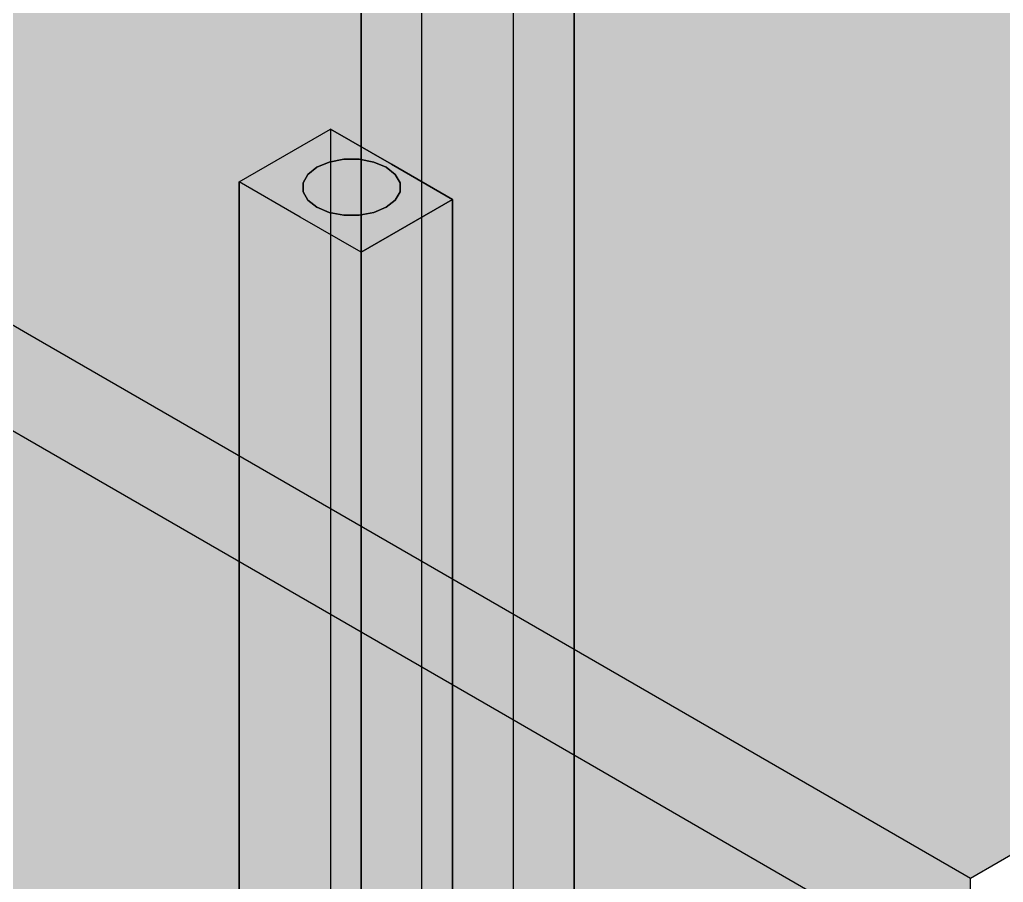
# Model space of a CAD drawing. Header units: metres. Extents: x 0 to 34.2, y 0 to 17.8.
# Drawn here: x 15.876 to 17.274, y 3.075 to 4.301 of the extents above; entities that cross this region are included whole.
import ezdxf

# ---------------------------------------------------------------- set-up
doc = ezdxf.new("R2010")
doc.units = ezdxf.units.M
doc.header["$LTSCALE"] = 0.25
doc.layers.add('ISO-ARISTAS', color=8, linetype='CONTINUOUS')
doc.layers.add('ISO-CONCRETO-SUP', color=254, linetype='CONTINUOUS', true_color=0xe8e8e8)

msp = doc.modelspace()

# ---------------------------------------------------------------- linework, layer by layer
at = {"layer": 'ISO-ARISTAS', "color": 250}
for p, q in [((16.5775, 4.4996), (16.5775, 4.136)), ((16.5775, 4.4996), (16.5775, 4.136)), ((16.6641, 4.086), (16.6641, 4.4496)), ((16.6641, 4.4496), (16.6641, 4.086)), ((16.361, 4.011), (16.361, 4.3746)), ((16.361, 4.3746), (16.361, 4.011)), ((16.4476, 3.961), (16.4476, 4.3246)), ((16.4476, 3.961), (16.4476, 4.3246)), ((15.8867, 3.8544), (15.216, 4.2416)), ((15.8867, 3.8544), (15.216, 4.2416)), ((16.2528, 4.108), (16.3177, 4.1455)), ((16.2528, 4.108), (16.3177, 4.1455)), ((16.3177, 4.1455), (16.3177, 4.0255)), ((16.4043, 4.0955), (16.3177, 4.1455)), ((16.3177, 4.1455), (16.3177, 4.0255)), ((16.3177, 4.1455), (16.4043, 4.0955)), ((16.5775, 4.136), (16.5775, 3.7725)), ((16.5775, 4.136), (16.5775, 3.7725)), ((16.1878, 4.0705), (16.2528, 4.108)), ((16.1878, 4.0705), (16.2528, 4.108)), ((16.3367, 4.1026), (16.3159, 4.0987)), ((16.3367, 4.1026), (16.3159, 4.0987)), ((16.3367, 4.1026), (16.3159, 4.0987)), ((16.3159, 4.0987), (16.3367, 4.1026)), ((16.3585, 4.1026), (16.3367, 4.1026)), ((16.3585, 4.1026), (16.3367, 4.1026)), ((16.3585, 4.1026), (16.3367, 4.1026)), ((16.3367, 4.1026), (16.3585, 4.1026)), ((16.3793, 4.0987), (16.3585, 4.1026)), ((16.3793, 4.0987), (16.3585, 4.1026)), ((16.3793, 4.0987), (16.3585, 4.1026)), ((16.3585, 4.1026), (16.3793, 4.0987)), ((15.216, 4.0916), (15.8867, 3.7044)), ((15.216, 4.0916), (15.8867, 3.7044)), ((16.2982, 4.0913), (16.2854, 4.081)), ((16.2982, 4.0913), (16.2854, 4.081)), ((16.2982, 4.0913), (16.2854, 4.081)), ((16.2854, 4.081), (16.2982, 4.0913)), ((16.3159, 4.0987), (16.2982, 4.0913)), ((16.3159, 4.0987), (16.2982, 4.0913)), ((16.3159, 4.0987), (16.2982, 4.0913)), ((16.2982, 4.0913), (16.3159, 4.0987)), ((16.397, 4.0913), (16.3793, 4.0987)), ((16.397, 4.0913), (16.3793, 4.0987)), ((16.397, 4.0913), (16.3793, 4.0987)), ((16.3793, 4.0987), (16.397, 4.0913)), ((16.4098, 4.081), (16.397, 4.0913)), ((16.4098, 4.081), (16.397, 4.0913)), ((16.4098, 4.081), (16.397, 4.0913)), ((16.397, 4.0913), (16.4098, 4.081)), ((16.4909, 4.0455), (16.4043, 4.0955)), ((16.4043, 4.0955), (16.4909, 4.0455)), ((16.6641, 3.7225), (16.6641, 4.086)), ((16.6641, 4.086), (16.6641, 3.7225)), ((16.2854, 4.081), (16.2786, 4.0691)), ((16.2854, 4.081), (16.2786, 4.0691)), ((16.2854, 4.081), (16.2786, 4.0691)), ((16.2786, 4.0691), (16.2854, 4.081)), ((16.4165, 4.0691), (16.4098, 4.081)), ((16.4165, 4.0691), (16.4098, 4.081)), ((16.4165, 4.0691), (16.4098, 4.081)), ((16.4098, 4.081), (16.4165, 4.0691)), ((16.1878, 3.9505), (16.1878, 4.0705)), ((16.2744, 4.0205), (16.1878, 4.0705)), ((16.1878, 4.0705), (16.1878, 3.9505)), ((16.2744, 4.0205), (16.1878, 4.0705)), ((16.2786, 4.0691), (16.2786, 4.0564)), ((16.2786, 4.0691), (16.2786, 4.0564)), ((16.2786, 4.0691), (16.2786, 4.0564)), ((16.2786, 4.0564), (16.2786, 4.0691)), ((16.4165, 4.0564), (16.4165, 4.0691)), ((16.4165, 4.0564), (16.4165, 4.0691)), ((16.4165, 4.0564), (16.4165, 4.0691)), ((16.4165, 4.0691), (16.4165, 4.0564)), ((16.2786, 4.0564), (16.2854, 4.0445)), ((16.2786, 4.0564), (16.2854, 4.0445)), ((16.2786, 4.0564), (16.2854, 4.0445)), ((16.2854, 4.0445), (16.2786, 4.0564)), ((16.2854, 4.0445), (16.2982, 4.0343)), ((16.2854, 4.0445), (16.2982, 4.0343)), ((16.2854, 4.0445), (16.2982, 4.0343)), ((16.2982, 4.0343), (16.2854, 4.0445)), ((16.397, 4.0343), (16.4098, 4.0445)), ((16.397, 4.0343), (16.4098, 4.0445)), ((16.397, 4.0343), (16.4098, 4.0445)), ((16.4098, 4.0445), (16.397, 4.0343)), ((16.4098, 4.0445), (16.4165, 4.0564)), ((16.4098, 4.0445), (16.4165, 4.0564)), ((16.4098, 4.0445), (16.4165, 4.0564)), ((16.4165, 4.0564), (16.4098, 4.0445)), ((16.426, 4.008), (16.4909, 4.0455)), ((16.4909, 4.0455), (16.426, 4.008)), ((16.4909, 3.9255), (16.4909, 4.0455)), ((16.4909, 4.0455), (16.4909, 3.9255)), ((16.2982, 4.0343), (16.3159, 4.0268)), ((16.2982, 4.0343), (16.3159, 4.0268)), ((16.2982, 4.0343), (16.3159, 4.0268)), ((16.3159, 4.0268), (16.2982, 4.0343)), ((16.3793, 4.0268), (16.397, 4.0343)), ((16.3793, 4.0268), (16.397, 4.0343)), ((16.3793, 4.0268), (16.397, 4.0343)), ((16.397, 4.0343), (16.3793, 4.0268)), ((16.361, 3.9705), (16.2744, 4.0205)), ((16.361, 3.9705), (16.2744, 4.0205)), ((16.3159, 4.0268), (16.3367, 4.0229)), ((16.3159, 4.0268), (16.3367, 4.0229)), ((16.3159, 4.0268), (16.3367, 4.0229)), ((16.3367, 4.0229), (16.3159, 4.0268)), ((16.3177, 4.0255), (16.3177, 3.9055)), ((16.3177, 4.0255), (16.3177, 3.9055)), ((16.3367, 4.0229), (16.3585, 4.0229)), ((16.3367, 4.0229), (16.3585, 4.0229)), ((16.3367, 4.0229), (16.3585, 4.0229)), ((16.3585, 4.0229), (16.3367, 4.0229)), ((16.3585, 4.0229), (16.3793, 4.0268)), ((16.3585, 4.0229), (16.3793, 4.0268)), ((16.3585, 4.0229), (16.3793, 4.0268)), ((16.3793, 4.0268), (16.3585, 4.0229)), ((16.361, 3.6475), (16.361, 4.011)), ((16.361, 4.011), (16.361, 3.6475)), ((16.361, 3.9705), (16.426, 4.008)), ((16.426, 4.008), (16.361, 3.9705)), ((16.361, 3.8505), (16.361, 3.9705)), ((16.361, 3.8505), (16.361, 3.9705)), ((16.4476, 3.5975), (16.4476, 3.961)), ((16.4476, 3.5975), (16.4476, 3.961)), ((16.1878, 3.8305), (16.1878, 3.9505)), ((16.1878, 3.9505), (16.1878, 3.8305)), ((16.4909, 3.8055), (16.4909, 3.9255)), ((16.4909, 3.9255), (16.4909, 3.8055)), ((16.3177, 3.9055), (16.3177, 3.7855)), ((16.3177, 3.9055), (16.3177, 3.7855)), ((16.5573, 3.4672), (15.8867, 3.8544)), ((16.5573, 3.4672), (15.8867, 3.8544)), ((16.361, 3.7305), (16.361, 3.8505)), ((16.361, 3.7305), (16.361, 3.8505)), ((16.1878, 3.7105), (16.1878, 3.8305)), ((16.1878, 3.8305), (16.1878, 3.7105)), ((16.4909, 3.6855), (16.4909, 3.8055)), ((16.4909, 3.8055), (16.4909, 3.6855)), ((16.3177, 3.7855), (16.3177, 3.6655)), ((16.3177, 3.7855), (16.3177, 3.6655)), ((16.5775, 3.7725), (16.5775, 3.409)), ((16.5775, 3.7725), (16.5775, 3.409)), ((16.361, 3.6105), (16.361, 3.7305)), ((16.361, 3.6105), (16.361, 3.7305)), ((16.6641, 3.359), (16.6641, 3.7225)), ((16.6641, 3.7225), (16.6641, 3.359)), ((16.1878, 3.5905), (16.1878, 3.7105)), ((16.1878, 3.7105), (16.1878, 3.5905)), ((15.8867, 3.7044), (16.5573, 3.3172)), ((15.8867, 3.7044), (16.5573, 3.3172)), ((16.4909, 3.5655), (16.4909, 3.6855)), ((16.4909, 3.6855), (16.4909, 3.5655)), ((16.3177, 3.6655), (16.3177, 3.5455)), ((16.3177, 3.6655), (16.3177, 3.5455)), ((16.361, 3.284), (16.361, 3.6475)), ((16.361, 3.6475), (16.361, 3.284)), ((16.361, 3.4905), (16.361, 3.6105)), ((16.361, 3.4905), (16.361, 3.6105)), ((16.4476, 3.234), (16.4476, 3.5975)), ((16.4476, 3.234), (16.4476, 3.5975)), ((16.1878, 3.4705), (16.1878, 3.5905)), ((16.1878, 3.5905), (16.1878, 3.4705)), ((16.4909, 3.4455), (16.4909, 3.5655)), ((16.4909, 3.5655), (16.4909, 3.4455)), ((16.3177, 3.5455), (16.3177, 3.4255)), ((16.3177, 3.5455), (16.3177, 3.4255)), ((16.361, 3.3705), (16.361, 3.4905)), ((16.361, 3.3705), (16.361, 3.4905)), ((16.1878, 3.3505), (16.1878, 3.4705)), ((16.1878, 3.4705), (16.1878, 3.3505)), ((17.2279, 3.08), (16.5573, 3.4672)), ((17.2279, 3.08), (16.5573, 3.4672)), ((16.4909, 3.3255), (16.4909, 3.4455)), ((16.4909, 3.4455), (16.4909, 3.3255)), ((16.3177, 3.4255), (16.3177, 3.3055)), ((16.3177, 3.4255), (16.3177, 3.3055)), ((16.5775, 3.409), (16.5775, 3.0455)), ((16.5775, 3.409), (16.5775, 3.0455)), ((17.7908, 3.405), (17.2279, 3.08)), ((16.361, 3.2505), (16.361, 3.3705)), ((16.361, 3.2505), (16.361, 3.3705)), ((16.6641, 2.9955), (16.6641, 3.359)), ((16.6641, 3.359), (16.6641, 2.9955)), ((16.1878, 3.2305), (16.1878, 3.3505)), ((16.1878, 3.3505), (16.1878, 3.2305)), ((16.4909, 3.2055), (16.4909, 3.3255)), ((16.4909, 3.3255), (16.4909, 3.2055)), ((16.5573, 3.3172), (17.2279, 2.93)), ((16.5573, 3.3172), (17.2279, 2.93)), ((16.3177, 3.3055), (16.3177, 3.1855)), ((16.3177, 3.3055), (16.3177, 3.1855)), ((16.361, 2.9205), (16.361, 3.284)), ((16.361, 3.284), (16.361, 2.9205)), ((16.361, 3.1305), (16.361, 3.2505)), ((16.361, 3.1305), (16.361, 3.2505)), ((16.4476, 2.8705), (16.4476, 3.234)), ((16.4476, 2.8705), (16.4476, 3.234)), ((16.1878, 3.1105), (16.1878, 3.2305)), ((16.1878, 3.2305), (16.1878, 3.1105)), ((16.4909, 3.0855), (16.4909, 3.2055)), ((16.4909, 3.2055), (16.4909, 3.0855)), ((16.3177, 3.1855), (16.3177, 3.0655)), ((16.3177, 3.1855), (16.3177, 3.0655)), ((16.361, 3.0105), (16.361, 3.1305)), ((16.361, 3.0105), (16.361, 3.1305)), ((16.1878, 2.9905), (16.1878, 3.1105)), ((16.1878, 3.1105), (16.1878, 2.9905)), ((16.4909, 2.9655), (16.4909, 3.0855)), ((16.4909, 3.0855), (16.4909, 2.9655)), ((17.2279, 2.93), (17.2279, 3.08))]:
    msp.add_line(p, q, dxfattribs=at)
at = {"layer": 'ISO-CONCRETO-SUP', "true_color": 0xc9c7c0}
for points in [[(16.3419, 4.8916), (17.0125, 4.5044), (15.7789, 4.5666), (16.4496, 4.1794)], [(17.5754, 4.8294), (18.246, 4.4422), (17.0125, 4.5044), (17.6831, 4.1172)], [(15.7789, 4.5666), (16.4496, 4.1794), (15.216, 4.2416), (15.8867, 3.8544)], [(17.0125, 4.5044), (17.6831, 4.1172), (16.4496, 4.1794), (17.1202, 3.7922)], [(16.4496, 4.1794), (17.1202, 3.7922), (15.8867, 3.8544), (16.5573, 3.4672)], [(17.6831, 4.1172), (18.3537, 3.73), (17.1202, 3.7922), (17.7908, 3.405)], [(17.1202, 3.7922), (17.7908, 3.405), (16.5573, 3.4672), (17.2279, 3.08)]]:
    msp.add_solid(points, dxfattribs=at)
at = {"layer": 'ISO-CONCRETO-SUP', "true_color": 0x575d65}
for points in [[(16.5775, 4.136), (16.361, 4.011), (16.5775, 4.4996), (16.361, 4.3746)], [(16.6641, 4.086), (16.4476, 3.961), (16.6641, 4.4496), (16.4476, 4.3246)], [(16.5775, 3.7725), (16.361, 3.6475), (16.5775, 4.136), (16.361, 4.011)], [(16.6641, 3.7225), (16.4476, 3.5975), (16.6641, 4.086), (16.4476, 3.961)], [(16.5775, 3.409), (16.361, 3.284), (16.5775, 3.7725), (16.361, 3.6475)], [(16.6641, 3.359), (16.4476, 3.234), (16.6641, 3.7225), (16.4476, 3.5975)], [(16.5775, 3.0455), (16.361, 2.9205), (16.5775, 3.409), (16.361, 3.284)], [(16.6641, 2.9955), (16.4476, 2.8705), (16.6641, 3.359), (16.4476, 3.234)]]:
    msp.add_solid(points, dxfattribs=at)
at = {"layer": 'ISO-CONCRETO-SUP', "true_color": 0x616771}
for points in [[(16.5775, 4.136), (16.6641, 4.086), (16.5775, 4.4996), (16.6641, 4.4496)], [(16.361, 4.011), (16.4476, 3.961), (16.361, 4.3746), (16.4476, 4.3246)], [(16.5775, 3.7725), (16.6641, 3.7225), (16.5775, 4.136), (16.6641, 4.086)], [(16.361, 3.6475), (16.4476, 3.5975), (16.361, 4.011), (16.4476, 3.961)], [(16.5775, 3.409), (16.6641, 3.359), (16.5775, 3.7725), (16.6641, 3.7225)], [(16.361, 3.284), (16.4476, 3.234), (16.361, 3.6475), (16.4476, 3.5975)], [(16.5775, 3.0455), (16.6641, 2.9955), (16.5775, 3.409), (16.6641, 3.359)], [(16.361, 2.9205), (16.4476, 2.8705), (16.361, 3.284), (16.4476, 3.234)]]:
    msp.add_solid(points, dxfattribs=at)
at = {"layer": 'ISO-CONCRETO-SUP', "true_color": 0x88a2bb}
for points in [[(16.3159, 4.3847), (16.2982, 4.3773), (16.3159, 4.2893), (16.2982, 4.2819)], [(16.3793, 4.3128), (16.397, 4.3203), (16.3793, 4.2175), (16.397, 4.2249)], [(16.3159, 4.2893), (16.2982, 4.2819), (16.3159, 4.194), (16.2982, 4.1866)], [(16.3793, 4.2175), (16.397, 4.2249), (16.3793, 4.1222), (16.397, 4.1296)], [(16.3159, 4.194), (16.2982, 4.1866), (16.3159, 4.0987), (16.2982, 4.0913)], [(16.3793, 4.1222), (16.397, 4.1296), (16.3793, 4.0268), (16.397, 4.0343)], [(16.3159, 4.0987), (16.2982, 4.0913), (16.3159, 3.9987), (16.2982, 3.9913)], [(16.3793, 4.0268), (16.397, 4.0343), (16.3793, 3.9268), (16.397, 3.9343)], [(16.3159, 3.9987), (16.2982, 3.9913), (16.3159, 3.8987), (16.2982, 3.8913)], [(16.3793, 3.9268), (16.397, 3.9343), (16.3793, 3.8268), (16.397, 3.8343)], [(16.3159, 3.8987), (16.2982, 3.8913), (16.3159, 3.7987), (16.2982, 3.7913)], [(16.3793, 3.8268), (16.397, 3.8343), (16.3793, 3.7268), (16.397, 3.7343)], [(16.3159, 3.7987), (16.2982, 3.7913), (16.3159, 3.6987), (16.2982, 3.6913)], [(16.3793, 3.7268), (16.397, 3.7343), (16.3793, 3.6268), (16.397, 3.6343)], [(16.3159, 3.6987), (16.2982, 3.6913), (16.3159, 3.5987), (16.2982, 3.5913)], [(16.3793, 3.6268), (16.397, 3.6343), (16.3793, 3.5268), (16.397, 3.5343)], [(16.3159, 3.5987), (16.2982, 3.5913), (16.3159, 3.4987), (16.2982, 3.4913)], [(16.3793, 3.5268), (16.397, 3.5343), (16.3793, 3.4268), (16.397, 3.4343)], [(16.3159, 3.4987), (16.2982, 3.4913), (16.3159, 3.3987), (16.2982, 3.3913)], [(16.3793, 3.4268), (16.397, 3.4343), (16.3793, 3.3268), (16.397, 3.3343)], [(16.3159, 3.3987), (16.2982, 3.3913), (16.3159, 3.2987), (16.2982, 3.2913)], [(16.3793, 3.3268), (16.397, 3.3343), (16.3793, 3.2268), (16.397, 3.2343)], [(16.3159, 3.2987), (16.2982, 3.2913), (16.3159, 3.1987), (16.2982, 3.1913)], [(16.3793, 3.2268), (16.397, 3.2343), (16.3793, 3.1268), (16.397, 3.1343)], [(16.3159, 3.1987), (16.2982, 3.1913), (16.3159, 3.0987), (16.2982, 3.0913)], [(16.3793, 3.1268), (16.397, 3.1343), (16.3793, 3.0268), (16.397, 3.0343)], [(16.3159, 3.0987), (16.2982, 3.0913), (16.3159, 2.9987), (16.2982, 2.9913)]]:
    msp.add_solid(points, dxfattribs=at)
at = {"layer": 'ISO-CONCRETO-SUP', "true_color": 0x92aec8}
for points in [[(16.3367, 4.3886), (16.3159, 4.3847), (16.3367, 4.2932), (16.3159, 4.2893)], [(16.3585, 4.3089), (16.3793, 4.3128), (16.3585, 4.2136), (16.3793, 4.2175)], [(16.3367, 4.2932), (16.3159, 4.2893), (16.3367, 4.1979), (16.3159, 4.194)], [(16.3585, 4.2136), (16.3793, 4.2175), (16.3585, 4.1183), (16.3793, 4.1222)], [(16.3367, 4.1979), (16.3159, 4.194), (16.3367, 4.1026), (16.3159, 4.0987)], [(16.3585, 4.1183), (16.3793, 4.1222), (16.3585, 4.0229), (16.3793, 4.0268)], [(16.3367, 4.1026), (16.3159, 4.0987), (16.3367, 4.0026), (16.3159, 3.9987)], [(16.3585, 4.0229), (16.3793, 4.0268), (16.3585, 3.9229), (16.3793, 3.9268)], [(16.3367, 4.0026), (16.3159, 3.9987), (16.3367, 3.9026), (16.3159, 3.8987)], [(16.3585, 3.9229), (16.3793, 3.9268), (16.3585, 3.8229), (16.3793, 3.8268)], [(16.3367, 3.9026), (16.3159, 3.8987), (16.3367, 3.8026), (16.3159, 3.7987)], [(16.3585, 3.8229), (16.3793, 3.8268), (16.3585, 3.7229), (16.3793, 3.7268)], [(16.3367, 3.8026), (16.3159, 3.7987), (16.3367, 3.7026), (16.3159, 3.6987)], [(16.3585, 3.7229), (16.3793, 3.7268), (16.3585, 3.6229), (16.3793, 3.6268)], [(16.3367, 3.7026), (16.3159, 3.6987), (16.3367, 3.6026), (16.3159, 3.5987)], [(16.3585, 3.6229), (16.3793, 3.6268), (16.3585, 3.5229), (16.3793, 3.5268)], [(16.3367, 3.6026), (16.3159, 3.5987), (16.3367, 3.5026), (16.3159, 3.4987)], [(16.3585, 3.5229), (16.3793, 3.5268), (16.3585, 3.4229), (16.3793, 3.4268)], [(16.3367, 3.5026), (16.3159, 3.4987), (16.3367, 3.4026), (16.3159, 3.3987)], [(16.3585, 3.4229), (16.3793, 3.4268), (16.3585, 3.3229), (16.3793, 3.3268)], [(16.3367, 3.4026), (16.3159, 3.3987), (16.3367, 3.3026), (16.3159, 3.2987)], [(16.3585, 3.3229), (16.3793, 3.3268), (16.3585, 3.2229), (16.3793, 3.2268)], [(16.3367, 3.3026), (16.3159, 3.2987), (16.3367, 3.2026), (16.3159, 3.1987)], [(16.3585, 3.2229), (16.3793, 3.2268), (16.3585, 3.1229), (16.3793, 3.1268)], [(16.3367, 3.2026), (16.3159, 3.1987), (16.3367, 3.1026), (16.3159, 3.0987)], [(16.3585, 3.1229), (16.3793, 3.1268), (16.3585, 3.0229), (16.3793, 3.0268)], [(16.3367, 3.1026), (16.3159, 3.0987), (16.3367, 3.0026), (16.3159, 2.9987)]]:
    msp.add_solid(points, dxfattribs=at)
at = {"layer": 'ISO-CONCRETO-SUP', "true_color": 0x98b5d0}
for points in [[(16.3585, 4.3886), (16.3367, 4.3886), (16.3585, 4.2932), (16.3367, 4.2932)], [(16.3367, 4.3089), (16.3585, 4.3089), (16.3367, 4.2136), (16.3585, 4.2136)], [(16.3585, 4.2932), (16.3367, 4.2932), (16.3585, 4.1979), (16.3367, 4.1979)], [(16.3367, 4.2136), (16.3585, 4.2136), (16.3367, 4.1183), (16.3585, 4.1183)], [(16.3585, 4.1979), (16.3367, 4.1979), (16.3585, 4.1026), (16.3367, 4.1026)], [(16.3367, 4.1183), (16.3585, 4.1183), (16.3367, 4.0229), (16.3585, 4.0229)], [(16.3585, 4.1026), (16.3367, 4.1026), (16.3585, 4.0026), (16.3367, 4.0026)], [(16.3367, 4.0229), (16.3585, 4.0229), (16.3367, 3.9229), (16.3585, 3.9229)], [(16.3585, 4.0026), (16.3367, 4.0026), (16.3585, 3.9026), (16.3367, 3.9026)], [(16.3367, 3.9229), (16.3585, 3.9229), (16.3367, 3.8229), (16.3585, 3.8229)], [(16.3585, 3.9026), (16.3367, 3.9026), (16.3585, 3.8026), (16.3367, 3.8026)], [(16.3367, 3.8229), (16.3585, 3.8229), (16.3367, 3.7229), (16.3585, 3.7229)], [(16.3585, 3.8026), (16.3367, 3.8026), (16.3585, 3.7026), (16.3367, 3.7026)], [(16.3367, 3.7229), (16.3585, 3.7229), (16.3367, 3.6229), (16.3585, 3.6229)], [(16.3585, 3.7026), (16.3367, 3.7026), (16.3585, 3.6026), (16.3367, 3.6026)], [(16.3367, 3.6229), (16.3585, 3.6229), (16.3367, 3.5229), (16.3585, 3.5229)], [(16.3585, 3.6026), (16.3367, 3.6026), (16.3585, 3.5026), (16.3367, 3.5026)], [(16.3367, 3.5229), (16.3585, 3.5229), (16.3367, 3.4229), (16.3585, 3.4229)], [(16.3585, 3.5026), (16.3367, 3.5026), (16.3585, 3.4026), (16.3367, 3.4026)], [(16.3367, 3.4229), (16.3585, 3.4229), (16.3367, 3.3229), (16.3585, 3.3229)], [(16.3585, 3.4026), (16.3367, 3.4026), (16.3585, 3.3026), (16.3367, 3.3026)], [(16.3367, 3.3229), (16.3585, 3.3229), (16.3367, 3.2229), (16.3585, 3.2229)], [(16.3585, 3.3026), (16.3367, 3.3026), (16.3585, 3.2026), (16.3367, 3.2026)], [(16.3367, 3.2229), (16.3585, 3.2229), (16.3367, 3.1229), (16.3585, 3.1229)], [(16.3585, 3.2026), (16.3367, 3.2026), (16.3585, 3.1026), (16.3367, 3.1026)], [(16.3367, 3.1229), (16.3585, 3.1229), (16.3367, 3.0229), (16.3585, 3.0229)], [(16.3585, 3.1026), (16.3367, 3.1026), (16.3585, 3.0026), (16.3367, 3.0026)]]:
    msp.add_solid(points, dxfattribs=at)
at = {"layer": 'ISO-CONCRETO-SUP', "true_color": 0x99b6d1}
for points in [[(16.3793, 4.3847), (16.3585, 4.3886), (16.3793, 4.2893), (16.3585, 4.2932)], [(16.3159, 4.3128), (16.3367, 4.3089), (16.3159, 4.2175), (16.3367, 4.2136)], [(16.3793, 4.2893), (16.3585, 4.2932), (16.3793, 4.194), (16.3585, 4.1979)], [(16.3159, 4.2175), (16.3367, 4.2136), (16.3159, 4.1222), (16.3367, 4.1183)], [(16.3793, 4.194), (16.3585, 4.1979), (16.3793, 4.0987), (16.3585, 4.1026)], [(16.3159, 4.1222), (16.3367, 4.1183), (16.3159, 4.0268), (16.3367, 4.0229)], [(16.3793, 4.0987), (16.3585, 4.1026), (16.3793, 3.9987), (16.3585, 4.0026)], [(16.3159, 4.0268), (16.3367, 4.0229), (16.3159, 3.9268), (16.3367, 3.9229)], [(16.3793, 3.9987), (16.3585, 4.0026), (16.3793, 3.8987), (16.3585, 3.9026)], [(16.3159, 3.9268), (16.3367, 3.9229), (16.3159, 3.8268), (16.3367, 3.8229)], [(16.3793, 3.8987), (16.3585, 3.9026), (16.3793, 3.7987), (16.3585, 3.8026)], [(16.3159, 3.8268), (16.3367, 3.8229), (16.3159, 3.7268), (16.3367, 3.7229)], [(16.3793, 3.7987), (16.3585, 3.8026), (16.3793, 3.6987), (16.3585, 3.7026)], [(16.3159, 3.7268), (16.3367, 3.7229), (16.3159, 3.6268), (16.3367, 3.6229)], [(16.3793, 3.6987), (16.3585, 3.7026), (16.3793, 3.5987), (16.3585, 3.6026)], [(16.3159, 3.6268), (16.3367, 3.6229), (16.3159, 3.5268), (16.3367, 3.5229)], [(16.3793, 3.5987), (16.3585, 3.6026), (16.3793, 3.4987), (16.3585, 3.5026)], [(16.3159, 3.5268), (16.3367, 3.5229), (16.3159, 3.4268), (16.3367, 3.4229)], [(16.3793, 3.4987), (16.3585, 3.5026), (16.3793, 3.3987), (16.3585, 3.4026)], [(16.3159, 3.4268), (16.3367, 3.4229), (16.3159, 3.3268), (16.3367, 3.3229)], [(16.3793, 3.3987), (16.3585, 3.4026), (16.3793, 3.2987), (16.3585, 3.3026)], [(16.3159, 3.3268), (16.3367, 3.3229), (16.3159, 3.2268), (16.3367, 3.2229)], [(16.3793, 3.2987), (16.3585, 3.3026), (16.3793, 3.1987), (16.3585, 3.2026)], [(16.3159, 3.2268), (16.3367, 3.2229), (16.3159, 3.1268), (16.3367, 3.1229)], [(16.3793, 3.1987), (16.3585, 3.2026), (16.3793, 3.0987), (16.3585, 3.1026)], [(16.3159, 3.1268), (16.3367, 3.1229), (16.3159, 3.0268), (16.3367, 3.0229)], [(16.3793, 3.0987), (16.3585, 3.1026), (16.3793, 2.9987), (16.3585, 3.0026)]]:
    msp.add_solid(points, dxfattribs=at)
at = {"layer": 'ISO-CONCRETO-SUP', "true_color": 0x95b1cc}
for points in [[(16.397, 4.3773), (16.3793, 4.3847), (16.397, 4.2819), (16.3793, 4.2893)], [(16.2982, 4.3203), (16.3159, 4.3128), (16.2982, 4.2249), (16.3159, 4.2175)], [(16.397, 4.2819), (16.3793, 4.2893), (16.397, 4.1866), (16.3793, 4.194)], [(16.2982, 4.2249), (16.3159, 4.2175), (16.2982, 4.1296), (16.3159, 4.1222)], [(16.397, 4.1866), (16.3793, 4.194), (16.397, 4.0913), (16.3793, 4.0987)], [(16.2982, 4.1296), (16.3159, 4.1222), (16.2982, 4.0343), (16.3159, 4.0268)], [(16.397, 4.0913), (16.3793, 4.0987), (16.397, 3.9913), (16.3793, 3.9987)], [(16.2982, 4.0343), (16.3159, 4.0268), (16.2982, 3.9343), (16.3159, 3.9268)], [(16.397, 3.9913), (16.3793, 3.9987), (16.397, 3.8913), (16.3793, 3.8987)], [(16.2982, 3.9343), (16.3159, 3.9268), (16.2982, 3.8343), (16.3159, 3.8268)], [(16.397, 3.8913), (16.3793, 3.8987), (16.397, 3.7913), (16.3793, 3.7987)], [(16.2982, 3.8343), (16.3159, 3.8268), (16.2982, 3.7343), (16.3159, 3.7268)], [(16.397, 3.7913), (16.3793, 3.7987), (16.397, 3.6913), (16.3793, 3.6987)], [(16.2982, 3.7343), (16.3159, 3.7268), (16.2982, 3.6343), (16.3159, 3.6268)], [(16.397, 3.6913), (16.3793, 3.6987), (16.397, 3.5913), (16.3793, 3.5987)], [(16.2982, 3.6343), (16.3159, 3.6268), (16.2982, 3.5343), (16.3159, 3.5268)], [(16.397, 3.5913), (16.3793, 3.5987), (16.397, 3.4913), (16.3793, 3.4987)], [(16.2982, 3.5343), (16.3159, 3.5268), (16.2982, 3.4343), (16.3159, 3.4268)], [(16.397, 3.4913), (16.3793, 3.4987), (16.397, 3.3913), (16.3793, 3.3987)], [(16.2982, 3.4343), (16.3159, 3.4268), (16.2982, 3.3343), (16.3159, 3.3268)], [(16.397, 3.3913), (16.3793, 3.3987), (16.397, 3.2913), (16.3793, 3.2987)], [(16.2982, 3.3343), (16.3159, 3.3268), (16.2982, 3.2343), (16.3159, 3.2268)], [(16.397, 3.2913), (16.3793, 3.2987), (16.397, 3.1913), (16.3793, 3.1987)], [(16.2982, 3.2343), (16.3159, 3.2268), (16.2982, 3.1343), (16.3159, 3.1268)], [(16.397, 3.1913), (16.3793, 3.1987), (16.397, 3.0913), (16.3793, 3.0987)], [(16.2982, 3.1343), (16.3159, 3.1268), (16.2982, 3.0343), (16.3159, 3.0268)], [(16.397, 3.0913), (16.3793, 3.0987), (16.397, 2.9913), (16.3793, 2.9987)]]:
    msp.add_solid(points, dxfattribs=at)
at = {"layer": 'ISO-CONCRETO-SUP', "true_color": 0x6d8195}
for points in [[(16.2854, 4.367), (16.2786, 4.3551), (16.2854, 4.2717), (16.2786, 4.2597)], [(16.4098, 4.3305), (16.4165, 4.3424), (16.4098, 4.2351), (16.4165, 4.2471)], [(16.2854, 4.2717), (16.2786, 4.2597), (16.2854, 4.1764), (16.2786, 4.1644)], [(16.4098, 4.2351), (16.4165, 4.2471), (16.4098, 4.1398), (16.4165, 4.1518)], [(16.2854, 4.1764), (16.2786, 4.1644), (16.2854, 4.081), (16.2786, 4.0691)], [(16.4098, 4.1398), (16.4165, 4.1518), (16.4098, 4.0445), (16.4165, 4.0564)], [(16.2854, 4.081), (16.2786, 4.0691), (16.2854, 3.981), (16.2786, 3.9691)], [(16.4098, 4.0445), (16.4165, 4.0564), (16.4098, 3.9445), (16.4165, 3.9564)], [(16.2854, 3.981), (16.2786, 3.9691), (16.2854, 3.881), (16.2786, 3.8691)], [(16.4098, 3.9445), (16.4165, 3.9564), (16.4098, 3.8445), (16.4165, 3.8564)], [(16.2854, 3.881), (16.2786, 3.8691), (16.2854, 3.781), (16.2786, 3.7691)], [(16.4098, 3.8445), (16.4165, 3.8564), (16.4098, 3.7445), (16.4165, 3.7564)], [(16.2854, 3.781), (16.2786, 3.7691), (16.2854, 3.681), (16.2786, 3.6691)], [(16.4098, 3.7445), (16.4165, 3.7564), (16.4098, 3.6445), (16.4165, 3.6564)], [(16.2854, 3.681), (16.2786, 3.6691), (16.2854, 3.581), (16.2786, 3.5691)], [(16.4098, 3.6445), (16.4165, 3.6564), (16.4098, 3.5445), (16.4165, 3.5564)], [(16.2854, 3.581), (16.2786, 3.5691), (16.2854, 3.481), (16.2786, 3.4691)], [(16.4098, 3.5445), (16.4165, 3.5564), (16.4098, 3.4445), (16.4165, 3.4564)], [(16.2854, 3.481), (16.2786, 3.4691), (16.2854, 3.381), (16.2786, 3.3691)], [(16.4098, 3.4445), (16.4165, 3.4564), (16.4098, 3.3445), (16.4165, 3.3564)], [(16.2854, 3.381), (16.2786, 3.3691), (16.2854, 3.281), (16.2786, 3.2691)], [(16.4098, 3.3445), (16.4165, 3.3564), (16.4098, 3.2445), (16.4165, 3.2564)], [(16.2854, 3.281), (16.2786, 3.2691), (16.2854, 3.181), (16.2786, 3.1691)], [(16.4098, 3.2445), (16.4165, 3.2564), (16.4098, 3.1445), (16.4165, 3.1564)], [(16.2854, 3.181), (16.2786, 3.1691), (16.2854, 3.081), (16.2786, 3.0691)], [(16.4098, 3.1445), (16.4165, 3.1564), (16.4098, 3.0445), (16.4165, 3.0564)], [(16.2854, 3.081), (16.2786, 3.0691), (16.2854, 2.981), (16.2786, 2.9691)]]:
    msp.add_solid(points, dxfattribs=at)
at = {"layer": 'ISO-CONCRETO-SUP', "true_color": 0x7c93a9}
for points in [[(16.2982, 4.3773), (16.2854, 4.367), (16.2982, 4.2819), (16.2854, 4.2717)], [(16.397, 4.3203), (16.4098, 4.3305), (16.397, 4.2249), (16.4098, 4.2351)], [(16.2982, 4.2819), (16.2854, 4.2717), (16.2982, 4.1866), (16.2854, 4.1764)], [(16.397, 4.2249), (16.4098, 4.2351), (16.397, 4.1296), (16.4098, 4.1398)], [(16.2982, 4.1866), (16.2854, 4.1764), (16.2982, 4.0913), (16.2854, 4.081)], [(16.397, 4.1296), (16.4098, 4.1398), (16.397, 4.0343), (16.4098, 4.0445)], [(16.2982, 4.0913), (16.2854, 4.081), (16.2982, 3.9913), (16.2854, 3.981)], [(16.397, 4.0343), (16.4098, 4.0445), (16.397, 3.9343), (16.4098, 3.9445)], [(16.2982, 3.9913), (16.2854, 3.981), (16.2982, 3.8913), (16.2854, 3.881)], [(16.397, 3.9343), (16.4098, 3.9445), (16.397, 3.8343), (16.4098, 3.8445)], [(16.2982, 3.8913), (16.2854, 3.881), (16.2982, 3.7913), (16.2854, 3.781)], [(16.397, 3.8343), (16.4098, 3.8445), (16.397, 3.7343), (16.4098, 3.7445)], [(16.2982, 3.7913), (16.2854, 3.781), (16.2982, 3.6913), (16.2854, 3.681)], [(16.397, 3.7343), (16.4098, 3.7445), (16.397, 3.6343), (16.4098, 3.6445)], [(16.2982, 3.6913), (16.2854, 3.681), (16.2982, 3.5913), (16.2854, 3.581)], [(16.397, 3.6343), (16.4098, 3.6445), (16.397, 3.5343), (16.4098, 3.5445)], [(16.2982, 3.5913), (16.2854, 3.581), (16.2982, 3.4913), (16.2854, 3.481)], [(16.397, 3.5343), (16.4098, 3.5445), (16.397, 3.4343), (16.4098, 3.4445)], [(16.2982, 3.4913), (16.2854, 3.481), (16.2982, 3.3913), (16.2854, 3.381)], [(16.397, 3.4343), (16.4098, 3.4445), (16.397, 3.3343), (16.4098, 3.3445)], [(16.2982, 3.3913), (16.2854, 3.381), (16.2982, 3.2913), (16.2854, 3.281)], [(16.397, 3.3343), (16.4098, 3.3445), (16.397, 3.2343), (16.4098, 3.2445)], [(16.2982, 3.2913), (16.2854, 3.281), (16.2982, 3.1913), (16.2854, 3.181)], [(16.397, 3.2343), (16.4098, 3.2445), (16.397, 3.1343), (16.4098, 3.1445)], [(16.2982, 3.1913), (16.2854, 3.181), (16.2982, 3.0913), (16.2854, 3.081)], [(16.397, 3.1343), (16.4098, 3.1445), (16.397, 3.0343), (16.4098, 3.0445)], [(16.2982, 3.0913), (16.2854, 3.081), (16.2982, 2.9913), (16.2854, 2.981)]]:
    msp.add_solid(points, dxfattribs=at)
at = {"layer": 'ISO-CONCRETO-SUP', "true_color": 0x8da7c1}
for points in [[(16.4098, 4.367), (16.397, 4.3773), (16.4098, 4.2717), (16.397, 4.2819)], [(16.2854, 4.3305), (16.2982, 4.3203), (16.2854, 4.2351), (16.2982, 4.2249)], [(16.4098, 4.2717), (16.397, 4.2819), (16.4098, 4.1764), (16.397, 4.1866)], [(16.2854, 4.2351), (16.2982, 4.2249), (16.2854, 4.1398), (16.2982, 4.1296)], [(16.4098, 4.1764), (16.397, 4.1866), (16.4098, 4.081), (16.397, 4.0913)], [(16.2854, 4.1398), (16.2982, 4.1296), (16.2854, 4.0445), (16.2982, 4.0343)], [(16.4098, 4.081), (16.397, 4.0913), (16.4098, 3.981), (16.397, 3.9913)], [(16.2854, 4.0445), (16.2982, 4.0343), (16.2854, 3.9445), (16.2982, 3.9343)], [(16.4098, 3.981), (16.397, 3.9913), (16.4098, 3.881), (16.397, 3.8913)], [(16.2854, 3.9445), (16.2982, 3.9343), (16.2854, 3.8445), (16.2982, 3.8343)], [(16.4098, 3.881), (16.397, 3.8913), (16.4098, 3.781), (16.397, 3.7913)], [(16.2854, 3.8445), (16.2982, 3.8343), (16.2854, 3.7445), (16.2982, 3.7343)], [(16.4098, 3.781), (16.397, 3.7913), (16.4098, 3.681), (16.397, 3.6913)], [(16.2854, 3.7445), (16.2982, 3.7343), (16.2854, 3.6445), (16.2982, 3.6343)], [(16.4098, 3.681), (16.397, 3.6913), (16.4098, 3.581), (16.397, 3.5913)], [(16.2854, 3.6445), (16.2982, 3.6343), (16.2854, 3.5445), (16.2982, 3.5343)], [(16.4098, 3.581), (16.397, 3.5913), (16.4098, 3.481), (16.397, 3.4913)], [(16.2854, 3.5445), (16.2982, 3.5343), (16.2854, 3.4445), (16.2982, 3.4343)], [(16.4098, 3.481), (16.397, 3.4913), (16.4098, 3.381), (16.397, 3.3913)], [(16.2854, 3.4445), (16.2982, 3.4343), (16.2854, 3.3445), (16.2982, 3.3343)], [(16.4098, 3.381), (16.397, 3.3913), (16.4098, 3.281), (16.397, 3.2913)], [(16.2854, 3.3445), (16.2982, 3.3343), (16.2854, 3.2445), (16.2982, 3.2343)], [(16.4098, 3.281), (16.397, 3.2913), (16.4098, 3.181), (16.397, 3.1913)], [(16.2854, 3.2445), (16.2982, 3.2343), (16.2854, 3.1445), (16.2982, 3.1343)], [(16.4098, 3.181), (16.397, 3.1913), (16.4098, 3.081), (16.397, 3.0913)], [(16.2854, 3.1445), (16.2982, 3.1343), (16.2854, 3.0445), (16.2982, 3.0343)], [(16.4098, 3.081), (16.397, 3.0913), (16.4098, 2.981), (16.397, 2.9913)]]:
    msp.add_solid(points, dxfattribs=at)
at = {"layer": 'ISO-CONCRETO-SUP', "true_color": 0x8199b0}
for points in [[(16.4165, 4.3551), (16.4098, 4.367), (16.4165, 4.2597), (16.4098, 4.2717)], [(16.2786, 4.3424), (16.2854, 4.3305), (16.2786, 4.2471), (16.2854, 4.2351)], [(16.4165, 4.2597), (16.4098, 4.2717), (16.4165, 4.1644), (16.4098, 4.1764)], [(16.2786, 4.2471), (16.2854, 4.2351), (16.2786, 4.1518), (16.2854, 4.1398)], [(16.4165, 4.1644), (16.4098, 4.1764), (16.4165, 4.0691), (16.4098, 4.081)], [(16.2786, 4.1518), (16.2854, 4.1398), (16.2786, 4.0564), (16.2854, 4.0445)], [(16.4165, 4.0691), (16.4098, 4.081), (16.4165, 3.9691), (16.4098, 3.981)], [(16.2786, 4.0564), (16.2854, 4.0445), (16.2786, 3.9564), (16.2854, 3.9445)], [(16.4165, 3.9691), (16.4098, 3.981), (16.4165, 3.8691), (16.4098, 3.881)], [(16.2786, 3.9564), (16.2854, 3.9445), (16.2786, 3.8564), (16.2854, 3.8445)], [(16.4165, 3.8691), (16.4098, 3.881), (16.4165, 3.7691), (16.4098, 3.781)], [(16.2786, 3.8564), (16.2854, 3.8445), (16.2786, 3.7564), (16.2854, 3.7445)], [(16.4165, 3.7691), (16.4098, 3.781), (16.4165, 3.6691), (16.4098, 3.681)], [(16.2786, 3.7564), (16.2854, 3.7445), (16.2786, 3.6564), (16.2854, 3.6445)], [(16.4165, 3.6691), (16.4098, 3.681), (16.4165, 3.5691), (16.4098, 3.581)], [(16.2786, 3.6564), (16.2854, 3.6445), (16.2786, 3.5564), (16.2854, 3.5445)], [(16.4165, 3.5691), (16.4098, 3.581), (16.4165, 3.4691), (16.4098, 3.481)], [(16.2786, 3.5564), (16.2854, 3.5445), (16.2786, 3.4564), (16.2854, 3.4445)], [(16.4165, 3.4691), (16.4098, 3.481), (16.4165, 3.3691), (16.4098, 3.381)], [(16.2786, 3.4564), (16.2854, 3.4445), (16.2786, 3.3564), (16.2854, 3.3445)], [(16.4165, 3.3691), (16.4098, 3.381), (16.4165, 3.2691), (16.4098, 3.281)], [(16.2786, 3.3564), (16.2854, 3.3445), (16.2786, 3.2564), (16.2854, 3.2445)], [(16.4165, 3.2691), (16.4098, 3.281), (16.4165, 3.1691), (16.4098, 3.181)], [(16.2786, 3.2564), (16.2854, 3.2445), (16.2786, 3.1564), (16.2854, 3.1445)], [(16.4165, 3.1691), (16.4098, 3.181), (16.4165, 3.0691), (16.4098, 3.081)], [(16.2786, 3.1564), (16.2854, 3.1445), (16.2786, 3.0564), (16.2854, 3.0445)], [(16.4165, 3.0691), (16.4098, 3.081), (16.4165, 2.9691), (16.4098, 2.981)]]:
    msp.add_solid(points, dxfattribs=at)
at = {"layer": 'ISO-CONCRETO-SUP', "true_color": 0x687c8e}
for points in [[(16.2786, 4.3551), (16.2786, 4.3424), (16.2786, 4.2597), (16.2786, 4.2471)], [(16.4165, 4.3424), (16.4165, 4.3551), (16.4165, 4.2471), (16.4165, 4.2597)], [(16.2786, 4.2597), (16.2786, 4.2471), (16.2786, 4.1644), (16.2786, 4.1518)], [(16.4165, 4.2471), (16.4165, 4.2597), (16.4165, 4.1518), (16.4165, 4.1644)], [(16.2786, 4.1644), (16.2786, 4.1518), (16.2786, 4.0691), (16.2786, 4.0564)], [(16.4165, 4.1518), (16.4165, 4.1644), (16.4165, 4.0564), (16.4165, 4.0691)], [(16.2786, 4.0691), (16.2786, 4.0564), (16.2786, 3.9691), (16.2786, 3.9564)], [(16.4165, 4.0564), (16.4165, 4.0691), (16.4165, 3.9564), (16.4165, 3.9691)], [(16.2786, 3.9691), (16.2786, 3.9564), (16.2786, 3.8691), (16.2786, 3.8564)], [(16.4165, 3.9564), (16.4165, 3.9691), (16.4165, 3.8564), (16.4165, 3.8691)], [(16.2786, 3.8691), (16.2786, 3.8564), (16.2786, 3.7691), (16.2786, 3.7564)], [(16.4165, 3.8564), (16.4165, 3.8691), (16.4165, 3.7564), (16.4165, 3.7691)], [(16.2786, 3.7691), (16.2786, 3.7564), (16.2786, 3.6691), (16.2786, 3.6564)], [(16.4165, 3.7564), (16.4165, 3.7691), (16.4165, 3.6564), (16.4165, 3.6691)], [(16.2786, 3.6691), (16.2786, 3.6564), (16.2786, 3.5691), (16.2786, 3.5564)], [(16.4165, 3.6564), (16.4165, 3.6691), (16.4165, 3.5564), (16.4165, 3.5691)], [(16.2786, 3.5691), (16.2786, 3.5564), (16.2786, 3.4691), (16.2786, 3.4564)], [(16.4165, 3.5564), (16.4165, 3.5691), (16.4165, 3.4564), (16.4165, 3.4691)], [(16.2786, 3.4691), (16.2786, 3.4564), (16.2786, 3.3691), (16.2786, 3.3564)], [(16.4165, 3.4564), (16.4165, 3.4691), (16.4165, 3.3564), (16.4165, 3.3691)], [(16.2786, 3.3691), (16.2786, 3.3564), (16.2786, 3.2691), (16.2786, 3.2564)], [(16.4165, 3.3564), (16.4165, 3.3691), (16.4165, 3.2564), (16.4165, 3.2691)], [(16.2786, 3.2691), (16.2786, 3.2564), (16.2786, 3.1691), (16.2786, 3.1564)], [(16.4165, 3.2564), (16.4165, 3.2691), (16.4165, 3.1564), (16.4165, 3.1691)], [(16.2786, 3.1691), (16.2786, 3.1564), (16.2786, 3.0691), (16.2786, 3.0564)], [(16.4165, 3.1564), (16.4165, 3.1691), (16.4165, 3.0564), (16.4165, 3.0691)]]:
    msp.add_solid(points, dxfattribs=at)
at = {"layer": 'ISO-CONCRETO-SUP', "true_color": 0xb5b3ad}
for points in [[(15.216, 4.0916), (15.8867, 3.7044), (15.216, 4.2416), (15.8867, 3.8544)], [(15.8867, 3.7044), (16.5573, 3.3172), (15.8867, 3.8544), (16.5573, 3.4672)], [(16.5573, 3.3172), (17.2279, 2.93), (16.5573, 3.4672), (17.2279, 3.08)]]:
    msp.add_solid(points, dxfattribs=at)
at = {"layer": 'ISO-CONCRETO-SUP', "true_color": 0x9f9f9b}
for points in [[(16.3177, 4.0255), (16.2528, 3.988), (16.3177, 4.1455), (16.2528, 4.108)], [(16.2528, 3.988), (16.1878, 3.9505), (16.2528, 4.108), (16.1878, 4.0705)], [(16.4909, 3.9255), (16.426, 3.888), (16.4909, 4.0455), (16.426, 4.008)], [(16.3177, 3.9055), (16.2528, 3.868), (16.3177, 4.0255), (16.2528, 3.988)], [(16.426, 3.888), (16.361, 3.8505), (16.426, 4.008), (16.361, 3.9705)], [(16.2528, 3.868), (16.1878, 3.8305), (16.2528, 3.988), (16.1878, 3.9505)], [(16.4909, 3.8055), (16.426, 3.768), (16.4909, 3.9255), (16.426, 3.888)], [(16.3177, 3.7855), (16.2528, 3.748), (16.3177, 3.9055), (16.2528, 3.868)], [(16.426, 3.768), (16.361, 3.7305), (16.426, 3.888), (16.361, 3.8505)], [(16.2528, 3.748), (16.1878, 3.7105), (16.2528, 3.868), (16.1878, 3.8305)], [(16.4909, 3.6855), (16.426, 3.648), (16.4909, 3.8055), (16.426, 3.768)], [(16.3177, 3.6655), (16.2528, 3.628), (16.3177, 3.7855), (16.2528, 3.748)], [(16.426, 3.648), (16.361, 3.6105), (16.426, 3.768), (16.361, 3.7305)], [(16.2528, 3.628), (16.1878, 3.5905), (16.2528, 3.748), (16.1878, 3.7105)], [(16.4909, 3.5655), (16.426, 3.528), (16.4909, 3.6855), (16.426, 3.648)], [(16.3177, 3.5455), (16.2528, 3.508), (16.3177, 3.6655), (16.2528, 3.628)], [(16.426, 3.528), (16.361, 3.4905), (16.426, 3.648), (16.361, 3.6105)], [(16.2528, 3.508), (16.1878, 3.4705), (16.2528, 3.628), (16.1878, 3.5905)], [(16.4909, 3.4455), (16.426, 3.408), (16.4909, 3.5655), (16.426, 3.528)], [(16.3177, 3.4255), (16.2528, 3.388), (16.3177, 3.5455), (16.2528, 3.508)], [(16.426, 3.408), (16.361, 3.3705), (16.426, 3.528), (16.361, 3.4905)], [(16.2528, 3.388), (16.1878, 3.3505), (16.2528, 3.508), (16.1878, 3.4705)], [(16.4909, 3.3255), (16.426, 3.288), (16.4909, 3.4455), (16.426, 3.408)], [(16.3177, 3.3055), (16.2528, 3.268), (16.3177, 3.4255), (16.2528, 3.388)], [(16.426, 3.288), (16.361, 3.2505), (16.426, 3.408), (16.361, 3.3705)], [(16.2528, 3.268), (16.1878, 3.2305), (16.2528, 3.388), (16.1878, 3.3505)], [(16.4909, 3.2055), (16.426, 3.168), (16.4909, 3.3255), (16.426, 3.288)], [(16.3177, 3.1855), (16.2528, 3.148), (16.3177, 3.3055), (16.2528, 3.268)], [(16.426, 3.168), (16.361, 3.1305), (16.426, 3.288), (16.361, 3.2505)], [(16.2528, 3.148), (16.1878, 3.1105), (16.2528, 3.268), (16.1878, 3.2305)], [(16.4909, 3.0855), (16.426, 3.048), (16.4909, 3.2055), (16.426, 3.168)], [(16.3177, 3.0655), (16.2528, 3.028), (16.3177, 3.1855), (16.2528, 3.148)], [(16.426, 3.048), (16.361, 3.0105), (16.426, 3.168), (16.361, 3.1305)], [(16.2528, 3.028), (16.1878, 2.9905), (16.2528, 3.148), (16.1878, 3.1105)], [(16.4909, 2.9655), (16.426, 2.928), (16.4909, 3.0855), (16.426, 3.048)]]:
    msp.add_solid(points, dxfattribs=at)
at = {"layer": 'ISO-CONCRETO-SUP', "true_color": 0xc5c5c0}
for points in [[(16.3177, 4.1455), (16.4043, 4.0955), (16.2528, 4.108), (16.3394, 4.058)], [(16.2528, 4.108), (16.3394, 4.058), (16.1878, 4.0705), (16.2744, 4.0205)], [(16.4043, 4.0955), (16.4909, 4.0455), (16.3394, 4.058), (16.426, 4.008)], [(16.3394, 4.058), (16.426, 4.008), (16.2744, 4.0205), (16.361, 3.9705)]]:
    msp.add_solid(points, dxfattribs=at)
at = {"layer": 'ISO-CONCRETO-SUP', "true_color": 0xb2b2ad}
for points in [[(16.3177, 4.0255), (16.4043, 3.9755), (16.3177, 4.1455), (16.4043, 4.0955)], [(16.4043, 3.9755), (16.4909, 3.9255), (16.4043, 4.0955), (16.4909, 4.0455)], [(16.1878, 3.9505), (16.2744, 3.9005), (16.1878, 4.0705), (16.2744, 4.0205)], [(16.2744, 3.9005), (16.361, 3.8505), (16.2744, 4.0205), (16.361, 3.9705)], [(16.3177, 3.9055), (16.4043, 3.8555), (16.3177, 4.0255), (16.4043, 3.9755)], [(16.4043, 3.8555), (16.4909, 3.8055), (16.4043, 3.9755), (16.4909, 3.9255)], [(16.1878, 3.8305), (16.2744, 3.7805), (16.1878, 3.9505), (16.2744, 3.9005)], [(16.3177, 3.7855), (16.4043, 3.7355), (16.3177, 3.9055), (16.4043, 3.8555)], [(16.2744, 3.7805), (16.361, 3.7305), (16.2744, 3.9005), (16.361, 3.8505)], [(16.4043, 3.7355), (16.4909, 3.6855), (16.4043, 3.8555), (16.4909, 3.8055)], [(16.1878, 3.7105), (16.2744, 3.6605), (16.1878, 3.8305), (16.2744, 3.7805)], [(16.2744, 3.6605), (16.361, 3.6105), (16.2744, 3.7805), (16.361, 3.7305)], [(16.3177, 3.6655), (16.4043, 3.6155), (16.3177, 3.7855), (16.4043, 3.7355)], [(16.4043, 3.6155), (16.4909, 3.5655), (16.4043, 3.7355), (16.4909, 3.6855)], [(16.1878, 3.5905), (16.2744, 3.5405), (16.1878, 3.7105), (16.2744, 3.6605)], [(16.3177, 3.5455), (16.4043, 3.4955), (16.3177, 3.6655), (16.4043, 3.6155)], [(16.2744, 3.5405), (16.361, 3.4905), (16.2744, 3.6605), (16.361, 3.6105)], [(16.4043, 3.4955), (16.4909, 3.4455), (16.4043, 3.6155), (16.4909, 3.5655)], [(16.1878, 3.4705), (16.2744, 3.4205), (16.1878, 3.5905), (16.2744, 3.5405)], [(16.2744, 3.4205), (16.361, 3.3705), (16.2744, 3.5405), (16.361, 3.4905)], [(16.3177, 3.4255), (16.4043, 3.3755), (16.3177, 3.5455), (16.4043, 3.4955)], [(16.4043, 3.3755), (16.4909, 3.3255), (16.4043, 3.4955), (16.4909, 3.4455)], [(16.1878, 3.3505), (16.2744, 3.3005), (16.1878, 3.4705), (16.2744, 3.4205)], [(16.2744, 3.3005), (16.361, 3.2505), (16.2744, 3.4205), (16.361, 3.3705)], [(16.3177, 3.3055), (16.4043, 3.2555), (16.3177, 3.4255), (16.4043, 3.3755)], [(16.4043, 3.2555), (16.4909, 3.2055), (16.4043, 3.3755), (16.4909, 3.3255)], [(16.1878, 3.2305), (16.2744, 3.1805), (16.1878, 3.3505), (16.2744, 3.3005)], [(16.3177, 3.1855), (16.4043, 3.1355), (16.3177, 3.3055), (16.4043, 3.2555)], [(16.2744, 3.1805), (16.361, 3.1305), (16.2744, 3.3005), (16.361, 3.2505)], [(16.4043, 3.1355), (16.4909, 3.0855), (16.4043, 3.2555), (16.4909, 3.2055)], [(16.1878, 3.1105), (16.2744, 3.0605), (16.1878, 3.2305), (16.2744, 3.1805)], [(16.2744, 3.0605), (16.361, 3.0105), (16.2744, 3.1805), (16.361, 3.1305)], [(16.3177, 3.0655), (16.4043, 3.0155), (16.3177, 3.1855), (16.4043, 3.1355)], [(16.4043, 3.0155), (16.4909, 2.9655), (16.4043, 3.1355), (16.4909, 3.0855)], [(16.1878, 2.9905), (16.2744, 2.9405), (16.1878, 3.1105), (16.2744, 3.0605)]]:
    msp.add_solid(points, dxfattribs=at)
at = {"layer": 'ISO-CONCRETO-SUP', "true_color": 0xa1c0dd}
for points in [[(16.3476, 4.0628), (16.3367, 4.1026), (16.3159, 4.0987)], [(16.3476, 4.0628), (16.3367, 4.1026), (16.3159, 4.0987)], [(16.3476, 4.0628), (16.3585, 4.1026), (16.3367, 4.1026)], [(16.3476, 4.0628), (16.3585, 4.1026), (16.3367, 4.1026)], [(16.3476, 4.0628), (16.3793, 4.0987), (16.3585, 4.1026)], [(16.3476, 4.0628), (16.3793, 4.0987), (16.3585, 4.1026)], [(16.3476, 4.0628), (16.2982, 4.0913), (16.2854, 4.081)], [(16.3476, 4.0628), (16.2982, 4.0913), (16.2854, 4.081)], [(16.3476, 4.0628), (16.3159, 4.0987), (16.2982, 4.0913)], [(16.3476, 4.0628), (16.3159, 4.0987), (16.2982, 4.0913)], [(16.3476, 4.0628), (16.397, 4.0913), (16.3793, 4.0987)], [(16.3476, 4.0628), (16.397, 4.0913), (16.3793, 4.0987)], [(16.3476, 4.0628), (16.4098, 4.081), (16.397, 4.0913)], [(16.3476, 4.0628), (16.4098, 4.081), (16.397, 4.0913)], [(16.3476, 4.0628), (16.2854, 4.081), (16.2786, 4.0691)], [(16.3476, 4.0628), (16.2854, 4.081), (16.2786, 4.0691)], [(16.3476, 4.0628), (16.4165, 4.0691), (16.4098, 4.081)], [(16.3476, 4.0628), (16.4165, 4.0691), (16.4098, 4.081)], [(16.3476, 4.0628), (16.2786, 4.0691), (16.2786, 4.0564)], [(16.3476, 4.0628), (16.2786, 4.0691), (16.2786, 4.0564)], [(16.3476, 4.0628), (16.2786, 4.0564), (16.2854, 4.0445)], [(16.3476, 4.0628), (16.2786, 4.0564), (16.2854, 4.0445)], [(16.3476, 4.0628), (16.2854, 4.0445), (16.2982, 4.0343)], [(16.3476, 4.0628), (16.2854, 4.0445), (16.2982, 4.0343)], [(16.3476, 4.0628), (16.2982, 4.0343), (16.3159, 4.0268)], [(16.3476, 4.0628), (16.2982, 4.0343), (16.3159, 4.0268)], [(16.3476, 4.0628), (16.3159, 4.0268), (16.3367, 4.0229)], [(16.3476, 4.0628), (16.3159, 4.0268), (16.3367, 4.0229)], [(16.3476, 4.0628), (16.3367, 4.0229), (16.3585, 4.0229)], [(16.3476, 4.0628), (16.3367, 4.0229), (16.3585, 4.0229)], [(16.3476, 4.0628), (16.4165, 4.0564), (16.4165, 4.0691)], [(16.3476, 4.0628), (16.4165, 4.0564), (16.4165, 4.0691)], [(16.3476, 4.0628), (16.4098, 4.0445), (16.4165, 4.0564)], [(16.3476, 4.0628), (16.397, 4.0343), (16.4098, 4.0445)], [(16.3476, 4.0628), (16.3793, 4.0268), (16.397, 4.0343)], [(16.3476, 4.0628), (16.3585, 4.0229), (16.3793, 4.0268)], [(16.3476, 4.0628), (16.4098, 4.0445), (16.4165, 4.0564)], [(16.3476, 4.0628), (16.397, 4.0343), (16.4098, 4.0445)], [(16.3476, 4.0628), (16.3793, 4.0268), (16.397, 4.0343)], [(16.3476, 4.0628), (16.3585, 4.0229), (16.3793, 4.0268)]]:
    msp.add_solid(points, dxfattribs=at)
at = {"layer": 'ISO-CONCRETO-SUP', "true_color": 0xb9c7a5}
for points in [[(15.216, 4.0916), (15.8867, 3.7044), (14.5232, 3.6916), (15.1938, 3.3044)], [(15.8867, 3.7044), (16.5573, 3.3172), (15.1938, 3.3044), (15.8645, 2.9172)], [(16.5573, 3.3172), (17.2279, 2.93), (15.8645, 2.9172), (16.5351, 2.53)]]:
    msp.add_solid(points, dxfattribs=at)

doc.saveas('drawing.dxf')
